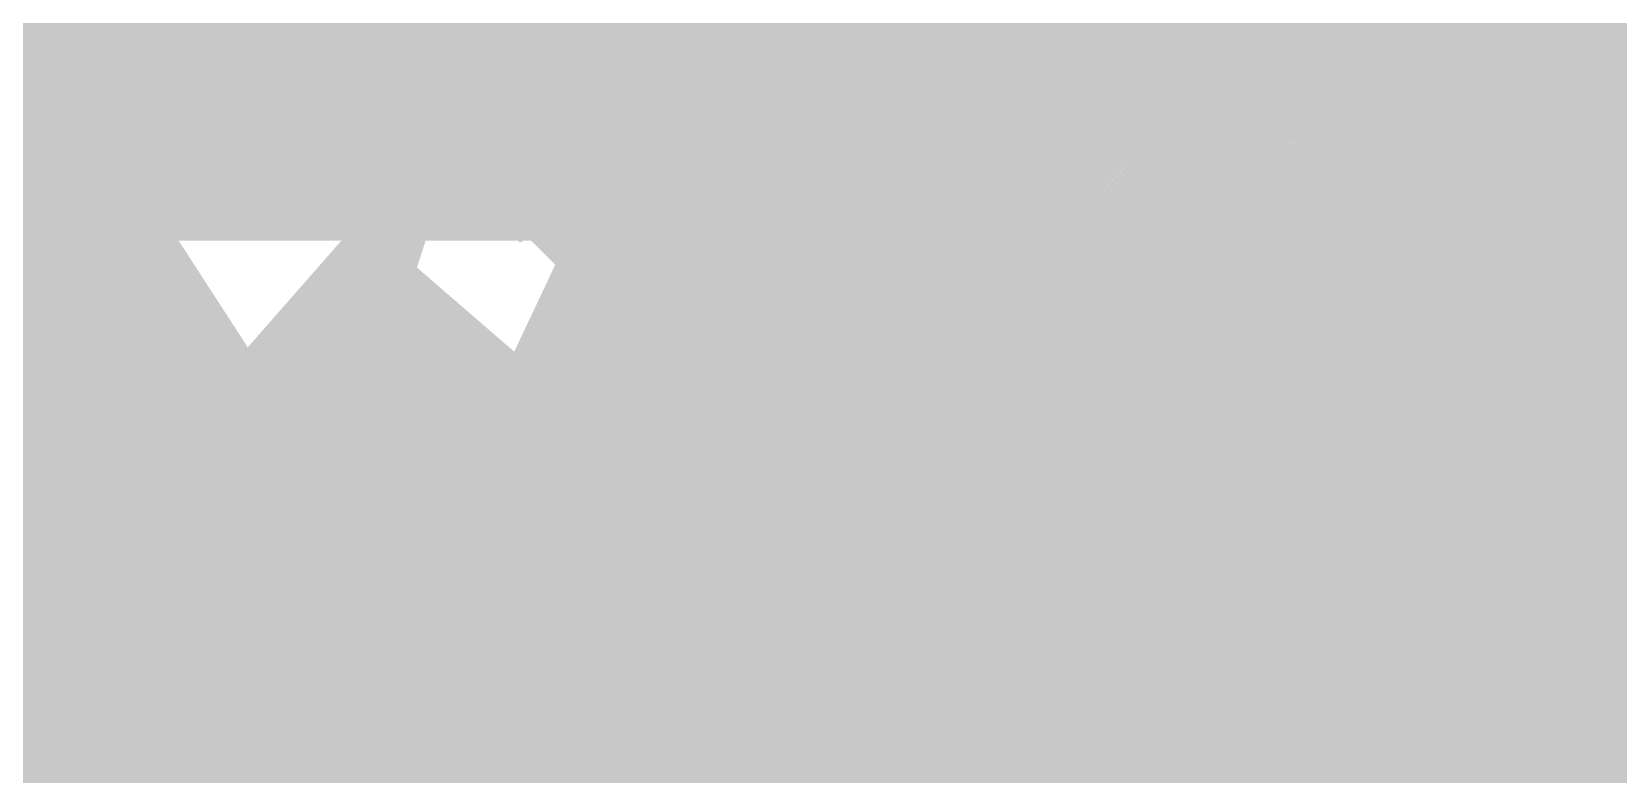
# Model space of a CAD drawing. Header units: millimetres. Extents: x -0.5 to 77.7, y -66.2 to -6.
# Drawn here: x 66.315 to 67.2, y -61.004 to -60.589 of the extents above; entities that cross this region are included whole.
import ezdxf

# ---------------------------------------------------------------- set-up
doc = ezdxf.new("R2010")
doc.units = ezdxf.units.MM
doc.header["$MEASUREMENT"] = 0
doc.layers.add('Inner1', color=7, linetype='Continuous', true_color=0x999966)
doc.layers.add('Top-Silkscreen-Layer', color=7, linetype='Continuous', true_color=0xffcc00)

msp = doc.modelspace()

# ---------------------------------------------------------------- hatches: boundary and pattern name
at = {"layer": 'Inner1'}
msp.add_hatch(color=256, dxfattribs=at).paths.add_polyline_path([(77.23901, -6.45415), (77.23901, -65.68199), (-0.02286, -65.68199), (-0.02286, -6.45415)])

# ---------------------------------------------------------------- linework, layer by layer
at = {"layer": 'Top-Silkscreen-Layer', "const_width": 0.254}
for points in [[(66.97982, -60.4537), (66.97255, -60.46567), (66.96413, -60.48373), (66.95757, -60.4916), (66.95108, -60.48691), (66.93909, -60.47291), (66.9336, -60.4636), (66.92231, -60.47637), (66.91101, -60.48914), (66.90527, -60.48219), (66.89953, -60.47003), (66.87833, -60.47139), (66.86923, -60.48378), (66.86438, -60.4857), (66.85375, -60.47285), (66.84312, -60.46), (66.83562, -60.46507), (66.82812, -60.47013), (66.82812, -60.48318), (66.82075, -60.51358), (66.8112, -60.50512), (66.80215, -60.49579), (66.80781, -60.484), (66.81348, -60.4722), (66.80751, -60.46388), (66.77834, -60.47081), (66.77099, -60.47574), (66.75707, -60.44825), (66.75114, -60.44271), (66.74379, -60.44767), (66.73096, -60.48565), (66.72532, -60.51425), (66.70947, -60.50884), (66.69564, -60.5068), (66.69332, -60.49755), (66.67567, -60.48688), (66.66784, -60.48842), (66.66871, -60.49762), (66.66958, -60.50682), (66.68042, -60.50958), (66.69126, -60.51234), (66.69041, -60.51841), (66.6668, -60.52187), (66.6601, -60.51734), (66.65682, -60.52143), (66.64491, -60.5286), (66.63629, -60.5317), (66.62607, -60.52147), (66.59592, -60.51786), (66.59156, -60.52449), (66.58807, -60.52102), (66.58457, -60.51755), (66.59065, -60.50958), (66.59673, -60.49317), (66.59673, -60.48473), (66.60927, -60.48473), (66.62855, -60.47909), (66.6353, -60.47345), (66.62842, -60.46588), (66.59522, -60.47626), (66.58589, -60.47752), (66.559, -60.48716), (66.54367, -60.52891), (66.53701, -60.52891), (66.53245, -60.51901), (66.52071, -60.50573), (66.51351, -60.50235), (66.51442, -60.49427), (66.52145, -60.4853), (66.53269, -60.47857), (66.53781, -60.47274), (66.53152, -60.46625), (66.52524, -60.45977), (66.5204, -60.46292), (66.51321, -60.4754), (66.51087, -60.48473), (66.50368, -60.48473), (66.48066, -60.46541), (66.46804, -60.48002), (66.46285, -60.49622), (66.46568, -60.50678), (66.458, -60.53069), (66.44113, -60.52048), (66.42197, -60.51592), (66.40335, -60.52727), (66.39534, -60.52438), (66.39442, -60.51616), (66.40728, -60.49945), (66.41248, -60.49651), (66.40431, -60.49356), (66.39101, -60.47751), (66.38815, -60.46411), (66.38534, -60.45969), (66.38243, -60.46411), (66.38011, -60.48229), (66.37754, -60.49998), (66.37232, -60.51272), (66.35671, -60.5184), (66.34685, -60.50485), (66.34036, -60.50179), (66.33441, -60.50508), (66.32658, -60.51867), (66.30397, -60.52028), (66.26968, -60.50529), (66.23699, -60.49699), (66.22231, -60.48386), (66.21109, -60.47931), (66.21109, -60.47341), (66.21847, -60.45846)], [(66.21775, -60.44637), (66.20573, -60.44188), (66.1939, -60.46521), (66.17853, -60.49121)], [(67.02568, -60.45945), (67.01389, -60.47413), (67.00618, -60.48808), (67.00172, -60.4919), (66.9949, -60.48373), (67.00237, -60.45482)], [(66.16824, -60.5528), (66.24451, -60.55215), (66.28223, -60.54857), (66.28665, -60.55235), (66.29107, -60.56756), (66.29107, -60.57898), (66.29536, -60.57898), (66.29964, -60.57008), (66.29964, -60.56118), (66.30657, -60.55793), (66.32073, -60.55654), (66.32796, -60.55841), (66.32983, -60.5687), (66.3317, -60.57898), (66.34281, -60.57898), (66.35392, -60.57898), (66.35392, -60.57005), (66.37339, -60.57118), (66.37429, -60.57898), (66.3841, -60.57898), (66.39391, -60.57898), (66.39391, -60.57316), (66.40117, -60.56243), (66.40843, -60.55753), (66.41545, -60.56083), (66.42248, -60.57155), (66.42248, -60.57898), (66.42962, -60.57898), (66.43676, -60.57898), (66.43676, -60.57183), (66.45115, -60.55542), (66.46247, -60.5729), (66.46247, -60.57898), (66.49961, -60.57898), (66.53674, -60.57898), (66.53674, -60.57152), (66.54106, -60.56236), (66.55388, -60.57345), (66.55388, -60.57898), (66.56511, -60.57898), (66.57634, -60.57898), (66.57725, -60.57245), (66.58569, -60.56158), (66.59322, -60.55724), (66.60069, -60.56229), (66.60816, -60.57316), (66.6201, -60.57265), (66.62851, -60.56057), (66.63601, -60.55482), (66.64218, -60.55822), (66.65004, -60.5703), (66.65172, -60.57898), (66.66565, -60.57898), (66.67957, -60.57898), (66.67957, -60.5733), (66.67957, -60.56763), (66.696, -60.55974), (66.71243, -60.55186), (66.72671, -60.55226), (66.84526, -60.5468), (66.91368, -60.53636), (66.96746, -60.52283), (66.99062, -60.51116), (67.00155, -60.50209), (67.01181, -60.50714), (67.02207, -60.51218), (67.03992, -60.50392), (67.07818, -60.47663), (67.10065, -60.47418), (67.11097, -60.48769), (67.1172, -60.49114), (67.12832, -60.48192), (67.13945, -60.4727), (67.15116, -60.47596), (67.16289, -60.47921), (67.17333, -60.4676), (67.18377, -60.45598)]]:
    msp.add_lwpolyline(points, dxfattribs=at)

doc.saveas('drawing.dxf')
